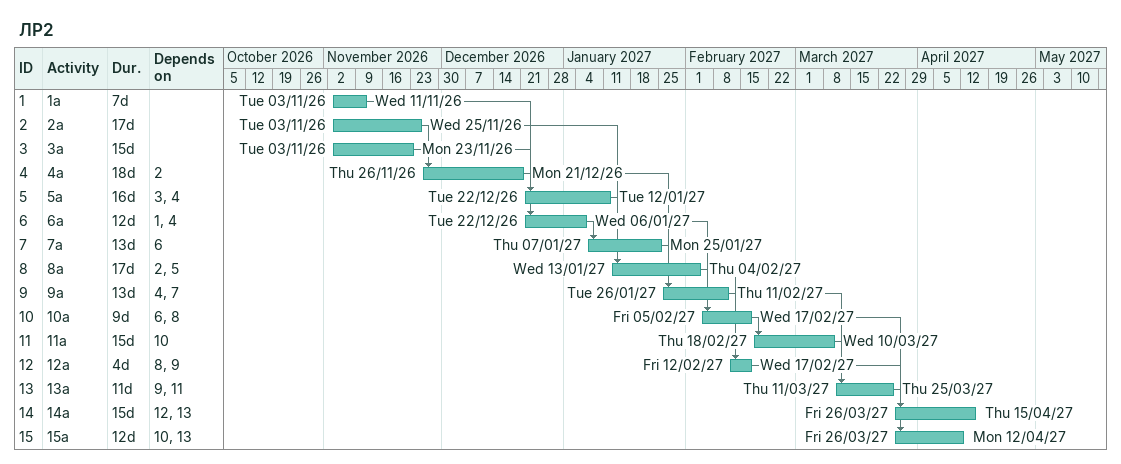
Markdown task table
ЛР2

| ID | Task | Duration | Start | Finish | Predecessors |
|---|---|---|---|---|---|
| 1 | 1a | 7d | 2026-11-03 | 2026-11-11 |  |
| 2 | 2a | 17d | 2026-11-03 | 2026-11-25 |  |
| 3 | 3a | 15d | 2026-11-03 | 2026-11-23 |  |
| 4 | 4a | 18d | 2026-11-26 | 2026-12-21 | 2 |
| 5 | 5a | 16d | 2026-12-22 | 2027-01-12 | 3, 4 |
| 6 | 6a | 12d | 2026-12-22 | 2027-01-06 | 1, 4 |
| 7 | 7a | 13d | 2027-01-07 | 2027-01-25 | 6 |
| 8 | 8a | 17d | 2027-01-13 | 2027-02-04 | 2, 5 |
| 9 | 9a | 13d | 2027-01-26 | 2027-02-11 | 4, 7 |
| 10 | 10a | 9d | 2027-02-05 | 2027-02-17 | 6, 8 |
| 11 | 11a | 15d | 2027-02-18 | 2027-03-10 | 10 |
| 12 | 12a | 4d | 2027-02-12 | 2027-02-17 | 8, 9 |
| 13 | 13a | 11d | 2027-03-11 | 2027-03-25 | 9, 11 |
| 14 | 14a | 15d | 2027-03-26 | 2027-04-15 | 12, 13 |
| 15 | 15a | 12d | 2027-03-26 | 2027-04-12 | 10, 13 |
